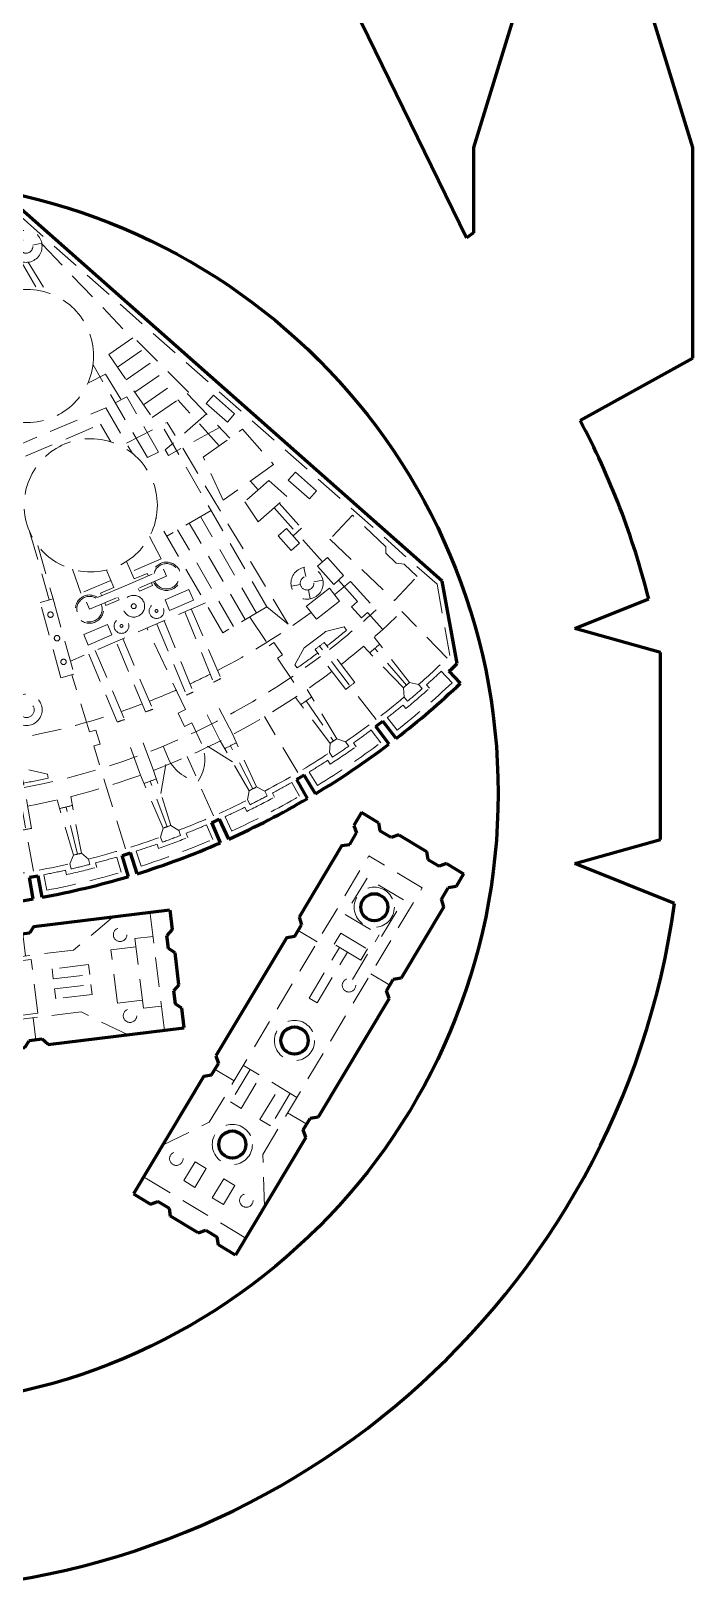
# Model space of a CAD drawing. Header units: millimetres. Extents: x -16512 to -16074, y 2140 to 2664.
# Drawn here: x -16384.4 to -16294.2, y 2143.1 to 2355.8 of the extents above; entities that cross this region are included whole.
import ezdxf

# ---------------------------------------------------------------- set-up
doc = ezdxf.new("R2010")
doc.units = ezdxf.units.MM
doc.linetypes.add('K5LT_BASIC', pattern=[0])
doc.linetypes.add('K5LT_DASHED', pattern=[6, 4, -2])

# ---------------------------------------------------------------- blocks, each defined once
blk = doc.blocks.new('U4')
at = {"color": 5, "linetype": 'K5LT_BASIC', "lineweight": 60, "true_color": 0x0000ff}
for p, q in [((-16325.05, 2327.6), (-16378.71, 2437.76)), ((-16317.9, 2360.04), (-16324.07, 2339.92)), ((-16294.18, 2339.92), (-16300.35, 2360.04)), ((-16324.07, 2339.92), (-16324.07, 2328.32)), ((-16294.18, 2311.23), (-16294.18, 2339.92)), ((-16324.07, 2328.32), (-16325.05, 2327.6)), ((-16309.53, 2302.73), (-16294.18, 2311.23)), ((-16310.28, 2274.34), (-16300.18, 2278.38)), ((-16298.6, 2271.08), (-16310.28, 2274.34)), ((-16298.6, 2245.57), (-16298.6, 2271.08)), ((-16310.28, 2242.31), (-16298.6, 2245.57)), ((-16296.66, 2236.86), (-16310.28, 2242.31))]:
    blk.add_line(p, q, dxfattribs=at)
blk.add_circle((-16404.34, 2251.86), 83.61, dxfattribs=at)
for centre, radius, start, end in [((-16405.05, 2252.08), 108.11, 14.0762, 27.9362), ((-16404.34, 2251.86), 108.72, 187.9308, 352.0692)]:
    blk.add_arc(centre, radius, start, end, dxfattribs=at)
blk = doc.blocks.new('U6')
at = {"color": 5, "linetype": 'K5LT_BASIC', "lineweight": 60, "true_color": 0x0000ff}
for p, q in [((-16328.34, 2280.81), (-16385.8, 2331.53)), ((-16326.32, 2269.56), (-16328.34, 2280.81)), ((-16325.85, 2266.9), (-16327.39, 2268.53)), ((-16335.61, 2258.59), (-16337.4, 2260.98)), ((-16334.62, 2259.35), (-16336.46, 2261.7)), ((-16345.63, 2251.82), (-16347.19, 2254.36)), ((-16346.71, 2251.18), (-16348.2, 2253.76)), ((-16358.61, 2245.13), (-16359.79, 2247.88)), ((-16357.47, 2245.64), (-16358.71, 2248.35)), ((-16369.95, 2240.91), (-16370.86, 2243.75)), ((-16371.15, 2240.54), (-16371.99, 2243.41)), ((-16384.14, 2237.47), (-16384.63, 2240.42)), ((-16382.9, 2237.7), (-16383.47, 2240.63))]:
    blk.add_line(p, q, dxfattribs=at)
for centre, radius, start, end in [((-16403.45, 2348.3), 110.22, 313.6315, 314.4047), ((-16403.45, 2348.16), 112.36, 307.7766, 313.6827), ((-16403.45, 2348.16), 109.37, 307.1482, 307.7657), ((-16403.45, 2348.16), 112.36, 300.9663, 307.1373), ((-16403.45, 2348.16), 109.37, 300.3378, 300.9553), ((-16403.45, 2348.16), 112.36, 294.1559, 300.3269), ((-16403.45, 2348.16), 109.37, 293.5275, 294.145), ((-16403.45, 2348.16), 109.37, 286.7171, 287.3346), ((-16403.45, 2348.16), 112.36, 287.3455, 293.5166), ((-16403.45, 2348.16), 109.37, 279.9068, 280.5243), ((-16403.45, 2348.16), 112.36, 280.5352, 286.7062), ((-16403.45, 2348.16), 112.36, 273.7248, 279.8959)]:
    blk.add_arc(centre, radius, start, end, dxfattribs=at)
blk = doc.blocks.new('U7')
at = {"color": 7, "linetype": 'K5LT_DASHED', "lineweight": 18}
for p, q in [((-16385.77, 2330.47), (-16329.06, 2280.4)), ((-16384.2, 2326.64), (-16382.97, 2326.89)), ((-16382.95, 2326.79), (-16370.65, 2313.9)), ((-16385.8, 2324.38), (-16383.53, 2320.46)), ((-16384.83, 2324.29), (-16382.34, 2320.22)), ((-16373.83, 2311.69), (-16370.43, 2314.05)), ((-16362.94, 2306.57), (-16370.43, 2314.05)), ((-16373.83, 2311.69), (-16367.9, 2303.13)), ((-16372.64, 2309.98), (-16368.93, 2312.55)), ((-16368.54, 2297.65), (-16375.98, 2310.3)), ((-16371.46, 2308.27), (-16367.43, 2311.06)), ((-16370.27, 2306.56), (-16365.94, 2309.56)), ((-16374.29, 2309.03), (-16376.69, 2307.81)), ((-16374.29, 2309.03), (-16372.13, 2305.54)), ((-16369.09, 2304.84), (-16364.44, 2308.06)), ((-16371.36, 2305.93), (-16372.94, 2305.13)), ((-16367.06, 2298.4), (-16371.36, 2305.93)), ((-16367.9, 2303.13), (-16362.94, 2306.57)), ((-16358.79, 2299.25), (-16364.4, 2305.55)), ((-16363.16, 2306.41), (-16357.32, 2300.29)), ((-16359.56, 2306.15), (-16360.54, 2305.04)), ((-16356.67, 2303.6), (-16359.56, 2306.15)), ((-16387.33, 2298.85), (-16374.23, 2304.44)), ((-16374.23, 2304.44), (-16370.62, 2298.23)), ((-16360.49, 2303.61), (-16366.13, 2298.72)), ((-16360.54, 2305.04), (-16357.65, 2302.49)), ((-16357.65, 2302.49), (-16356.67, 2303.6)), ((-16385.21, 2297.83), (-16374.95, 2302.21)), ((-16374.95, 2302.21), (-16373.55, 2299.8)), ((-16371.43, 2299.62), (-16365.86, 2302.45)), ((-16352.26, 2277.29), (-16366.61, 2302.06)), ((-16349.35, 2274.92), (-16365.86, 2302.45)), ((-16358.74, 2301.78), (-16365.69, 2297.96)), ((-16360.95, 2297.72), (-16355.59, 2301.52)), ((-16355.59, 2301.52), (-16351.35, 2296.71)), ((-16367.06, 2298.4), (-16368.54, 2297.65)), ((-16365.69, 2297.96), (-16366.13, 2298.72)), ((-16358.24, 2291.83), (-16360.95, 2297.72)), ((-16351.35, 2296.71), (-16358.24, 2291.83)), ((-16348.38, 2295.67), (-16349.36, 2294.56)), ((-16345.49, 2293.12), (-16348.38, 2295.67)), ((-16352, 2294.54), (-16355.26, 2291.63)), ((-16353.44, 2293.25), (-16354.52, 2294.46)), ((-16349.56, 2292.36), (-16352, 2294.54)), ((-16349.36, 2294.56), (-16346.47, 2292.01)), ((-16346.47, 2292.01), (-16345.49, 2293.12)), ((-16359.88, 2290.45), (-16365.91, 2286.93)), ((-16355.26, 2291.63), (-16353.46, 2288.88)), ((-16353.46, 2288.88), (-16349.56, 2292.36)), ((-16344.69, 2283.44), (-16351.28, 2290.82)), ((-16350.59, 2291.43), (-16347.55, 2288.02)), ((-16358.29, 2273.77), (-16367.38, 2289.46)), ((-16355.22, 2275.56), (-16362.85, 2288.72)), ((-16353.69, 2276.45), (-16361.32, 2289.61)), ((-16340.59, 2289.8), (-16343.69, 2286.51)), ((-16336.05, 2285.5), (-16340.59, 2289.8)), ((-16384.64, 2287.58), (-16381.95, 2278.26)), ((-16368.27, 2286.9), (-16366.7, 2283.83)), ((-16356.82, 2274.63), (-16364.44, 2287.79)), ((-16350.73, 2286.99), (-16349.6, 2288)), ((-16348.94, 2284.99), (-16350.73, 2286.99)), ((-16349.6, 2288), (-16347.81, 2285.99)), ((-16347.55, 2288.02), (-16348.7, 2287)), ((-16343.69, 2286.51), (-16334.87, 2278.17)), ((-16383.52, 2285.65), (-16381.43, 2278.4)), ((-16347.81, 2285.99), (-16348.94, 2284.99)), ((-16345.36, 2282.84), (-16344.02, 2284.03)), ((-16344.02, 2284.03), (-16341.81, 2281.56)), ((-16336.05, 2285.5), (-16336.05, 2284.62)), ((-16334.62, 2283.27), (-16336.05, 2284.62)), ((-16378.78, 2282.42), (-16377.65, 2279.16)), ((-16374.16, 2282.32), (-16373.14, 2279.92)), ((-16371.61, 2280.16), (-16366.37, 2282.42)), ((-16371.4, 2283.5), (-16370.37, 2281.1)), ((-16366.7, 2283.83), (-16370.79, 2282.09)), ((-16368.58, 2281.87), (-16370.37, 2281.1)), ((-16368.58, 2281.87), (-16368.43, 2281.53)), ((-16366.37, 2282.42), (-16365.96, 2281.47)), ((-16347.21, 2282.68), (-16346.97, 2281.44)), ((-16343.15, 2280.36), (-16345.36, 2282.84)), ((-16333.55, 2283.14), (-16334.62, 2283.27)), ((-16331.76, 2281.45), (-16333.55, 2283.14)), ((-16373.56, 2280.91), (-16377.65, 2279.16)), ((-16371.6, 2280.16), (-16376.86, 2277.95)), ((-16374.94, 2279.16), (-16373.14, 2279.92)), ((-16365.96, 2281.47), (-16371.2, 2279.21)), ((-16369.82, 2279.8), (-16369.66, 2279.43)), ((-16367.86, 2280.21), (-16369.66, 2279.43)), ((-16368.02, 2280.58), (-16367.86, 2280.21)), ((-16348.94, 2280.1), (-16347.7, 2280.35)), ((-16343.73, 2279.84), (-16346.89, 2277.38)), ((-16345.87, 2280.71), (-16344.64, 2280.96)), ((-16342.36, 2278.08), (-16343.73, 2279.84)), ((-16341.81, 2281.56), (-16343.15, 2280.36)), ((-16339.89, 2278.05), (-16342.48, 2280.96)), ((-16340.85, 2280.77), (-16337.38, 2276.88)), ((-16334.87, 2278.17), (-16331.76, 2281.45)), ((-16329.06, 2280.4), (-16327.32, 2270.66)), ((-16383.2, 2277.91), (-16381.43, 2278.4)), ((-16380.35, 2267.64), (-16383.2, 2277.91)), ((-16381.43, 2278.4), (-16378.58, 2268.13)), ((-16360.65, 2277.85), (-16379.07, 2269.89)), ((-16376.86, 2277.95), (-16376.46, 2276.99)), ((-16376.46, 2276.99), (-16371.2, 2279.21)), ((-16374.94, 2279.16), (-16374.79, 2278.82)), ((-16374.39, 2277.86), (-16374.23, 2277.49)), ((-16374.23, 2277.49), (-16372.42, 2278.25)), ((-16372.58, 2278.63), (-16372.42, 2278.25)), ((-16366.15, 2278.25), (-16362.91, 2279.65)), ((-16365.53, 2276.82), (-16366.15, 2278.25)), ((-16362.3, 2278.22), (-16365.53, 2276.82)), ((-16362.91, 2279.65), (-16362.3, 2278.22)), ((-16346.6, 2279.62), (-16346.36, 2278.38)), ((-16345.51, 2275.62), (-16342.36, 2278.08)), ((-16340.72, 2277.32), (-16339.89, 2278.05)), ((-16363.46, 2276.64), (-16359.56, 2267.02)), ((-16362.6, 2277.01), (-16358.54, 2267.54)), ((-16352.26, 2277.29), (-16358.29, 2273.77)), ((-16354.61, 2275.89), (-16351.95, 2271.97)), ((-16349.35, 2274.92), (-16352.26, 2277.29)), ((-16346.89, 2277.38), (-16345.51, 2275.62)), ((-16339.36, 2275.79), (-16340.72, 2277.32)), ((-16339.36, 2275.79), (-16338.53, 2276.52)), ((-16336.47, 2274.21), (-16338.53, 2276.52)), ((-16327.67, 2270.32), (-16333.85, 2276.67)), ((-16374, 2274.9), (-16377.25, 2273.53)), ((-16377.25, 2273.53), (-16376.65, 2272.1)), ((-16376.65, 2272.1), (-16373.4, 2273.47)), ((-16373.4, 2273.47), (-16374, 2274.9)), ((-16363.37, 2263.29), (-16368.61, 2274.38)), ((-16367.26, 2274.96), (-16363.23, 2265.28)), ((-16366.3, 2275.41), (-16362.31, 2265.7)), ((-16341.71, 2274.56), (-16344.27, 2273.92)), ((-16341.39, 2274.14), (-16341.71, 2274.56)), ((-16375.67, 2271.36), (-16371.67, 2261.95)), ((-16368.82, 2262.97), (-16372.84, 2272.58)), ((-16371.92, 2272.98), (-16367.83, 2263.35)), ((-16351.95, 2271.97), (-16351.31, 2272.42)), ((-16350.15, 2270.78), (-16351.31, 2272.42)), ((-16348.45, 2269.39), (-16347.17, 2271.7)), ((-16341.52, 2266.04), (-16345.69, 2271.48)), ((-16337.38, 2261.92), (-16345.07, 2271.96)), ((-16340.27, 2267), (-16344.44, 2272.44)), ((-16333.65, 2266.25), (-16339.08, 2271.93)), ((-16332.81, 2266.98), (-16337.62, 2273.18)), ((-16333.23, 2266.61), (-16337.55, 2271.63)), ((-16380.77, 2269.15), (-16380.79, 2269.14)), ((-16372.67, 2261.61), (-16376.59, 2270.96)), ((-16350.83, 2270.3), (-16350.15, 2270.78)), ((-16350.83, 2270.3), (-16347.58, 2265.5)), ((-16348.13, 2268.97), (-16348.45, 2269.39)), ((-16378.58, 2268.13), (-16380.35, 2267.64)), ((-16376.46, 2260.25), (-16378.85, 2268.02)), ((-16331.57, 2266.7), (-16332.81, 2266.98)), ((-16326.98, 2266.96), (-16328.48, 2268.52)), ((-16356.93, 2259.9), (-16359.56, 2264.9)), ((-16343.65, 2258.69), (-16348.38, 2264.96)), ((-16342.73, 2259.31), (-16346.79, 2266.04)), ((-16333.56, 2264.98), (-16333.65, 2266.25)), ((-16333.09, 2264.42), (-16333.56, 2264.99)), ((-16331.08, 2266.15), (-16331.57, 2266.7)), ((-16330.08, 2266.21), (-16330.49, 2266.67)), ((-16363.37, 2263.29), (-16364.36, 2262.82)), ((-16363.51, 2261.01), (-16364.36, 2262.82)), ((-16358.63, 2259.02), (-16361.17, 2264.07)), ((-16346.9, 2264.49), (-16343.19, 2259)), ((-16333.3, 2263.44), (-16333.69, 2263.91)), ((-16362.52, 2261.48), (-16363.51, 2261.01)), ((-16361.2, 2258.69), (-16362.52, 2261.48)), ((-16348.07, 2254.7), (-16352.59, 2262.33)), ((-16334.51, 2260.48), (-16335.84, 2262.18)), ((-16376.46, 2260.25), (-16375.6, 2260.51)), ((-16375.87, 2258.33), (-16375.01, 2258.59)), ((-16375.01, 2258.59), (-16375.6, 2260.51)), ((-16369.52, 2254.34), (-16371.44, 2259.65)), ((-16367.72, 2255.01), (-16369.74, 2260.28)), ((-16356.98, 2256.18), (-16361.3, 2258.9)), ((-16354.68, 2252.23), (-16358.63, 2259.02)), ((-16353.7, 2252.74), (-16356.93, 2259.9)), ((-16343.71, 2257.42), (-16343.65, 2258.69)), ((-16341.53, 2258.89), (-16342.73, 2259.31)), ((-16341.11, 2258.29), (-16341.54, 2258.89)), ((-16340.11, 2258.23), (-16340.47, 2258.74)), ((-16336.73, 2258.78), (-16338.03, 2260.51)), ((-16371.57, 2244.31), (-16375.87, 2258.33)), ((-16366.73, 2251.87), (-16365.84, 2256.9)), ((-16365.84, 2256.9), (-16366.41, 2258.3)), ((-16359.55, 2248.79), (-16363.13, 2256.9)), ((-16354.19, 2252.49), (-16357.22, 2258.37)), ((-16343.63, 2255.85), (-16343.96, 2256.37)), ((-16343.31, 2256.8), (-16343.71, 2257.42)), ((-16382.19, 2254.48), (-16384.75, 2255.08)), ((-16382.09, 2253.96), (-16382.19, 2254.48)), ((-16366.4, 2247.13), (-16369.52, 2254.34)), ((-16365.36, 2247.51), (-16367.72, 2255.01)), ((-16345.37, 2252.94), (-16346.5, 2254.78)), ((-16384.11, 2241.26), (-16386.36, 2253.7)), ((-16384.36, 2247.09), (-16385.58, 2253.84)), ((-16365.88, 2247.32), (-16368.19, 2253.52)), ((-16354.89, 2250.98), (-16354.68, 2252.23)), ((-16352.55, 2252.18), (-16353.7, 2252.74)), ((-16352.21, 2251.53), (-16352.56, 2252.18)), ((-16347.8, 2251.5), (-16348.88, 2253.37)), ((-16378.64, 2243.45), (-16380.89, 2250.97)), ((-16378.11, 2243.58), (-16379.66, 2250.01)), ((-16377.57, 2243.71), (-16379.02, 2251.43)), ((-16355, 2249.41), (-16355.27, 2249.97)), ((-16354.56, 2250.32), (-16354.89, 2250.98)), ((-16351.22, 2251.35), (-16351.51, 2251.9)), ((-16357.07, 2246.72), (-16357.97, 2248.69)), ((-16366.76, 2245.9), (-16366.4, 2247.13)), ((-16366.51, 2245.21), (-16366.76, 2245.91)), ((-16364.3, 2246.82), (-16365.36, 2247.51)), ((-16364.03, 2246.14), (-16364.3, 2246.83)), ((-16363.07, 2245.84), (-16363.29, 2246.42)), ((-16359.66, 2245.58), (-16360.51, 2247.57)), ((-16376.59, 2242.89), (-16377.57, 2243.71)), ((-16369.43, 2241.94), (-16370.09, 2244)), ((-16367.05, 2244.36), (-16367.25, 2244.95)), ((-16379.14, 2242.27), (-16378.64, 2243.45)), ((-16378.98, 2241.56), (-16379.14, 2242.28)), ((-16376.4, 2242.18), (-16376.59, 2242.9)), ((-16375.48, 2241.78), (-16375.64, 2242.38)), ((-16372.13, 2241.11), (-16372.74, 2243.18)), ((-16382.26, 2238.65), (-16382.67, 2240.78)), ((-16379.61, 2240.78), (-16379.75, 2241.38))]:
    blk.add_line(p, q, dxfattribs=at)
for centre, radius in [((-16385.12, 2326.46), 2.19), ((-16385.12, 2326.46), 0.932), ((-16384.98, 2311.5), 9.08), ((-16376.29, 2291.15), 9.08), ((-16346.79, 2280.53), 2.19), ((-16346.79, 2280.53), 0.932), ((-16370.43, 2277.39), 1.48), ((-16370.43, 2277.39), 0.33), ((-16367.32, 2276.74), 1.01), ((-16381.78, 2276.24), 0.372), ((-16372.1, 2274.7), 1.01), ((-16367.32, 2276.74), 0.192), ((-16380.89, 2273.02), 0.372), ((-16372.1, 2274.7), 0.192), ((-16380, 2269.8), 0.372), ((-16385.06, 2263.26), 2.15), ((-16385.06, 2263.26), 1.05)]:
    blk.add_circle(centre, radius, dxfattribs=at)
for centre, radius, start, end in [((-16365.96, 2281.47), 1.93, 203.3935, 170.9227), ((-16365.96, 2281.47), 1.73, 203.3935, 166.6642), ((-16403.45, 2354.76), 96.92, 308.5485, 310.2324), ((-16376.46, 2276.99), 1.93, 55.3025, 22.8316), ((-16376.46, 2276.99), 1.73, 59.5609, 22.8316), ((-16403.45, 2354.76), 96.92, 297.291, 306.1835), ((-16403.45, 2348.16), 97.19, 307.9213, 312.8275), ((-16403.45, 2348.16), 99.77, 307.9093, 314.2294), ((-16403.45, 2348.16), 94.94, 306.3558, 308.5581), ((-16403.45, 2348.16), 96.59, 307.9242, 309.9764), ((-16403.45, 2348.16), 95.99, 306.9867, 307.9271), ((-16403.45, 2348.16), 100.99, 310.2207, 311.2386), ((-16403.45, 2348.16), 97.19, 280.7178, 306.9925), ((-16403.45, 2348.16), 96.59, 304.9375, 306.9897), ((-16403.45, 2348.16), 108.63, 311.4219, 314.489), ((-16403.45, 2348.16), 99.77, 280.7058, 307.0045), ((-16403.45, 2354.76), 96.92, 294.82, 296.626), ((-16403.45, 2354.76), 98.11, 296.5709, 297.2419), ((-16403.45, 2348.16), 102.85, 307.0181, 307.8958), ((-16403.45, 2348.16), 107.61, 310.4345, 311.0248), ((-16403.45, 2348.16), 109.37, 311.8359, 313.2715), ((-16403.45, 2354.76), 96.92, 291.2674, 294.2219), ((-16403.45, 2354.76), 98.11, 294.2024, 294.7897), ((-16403.45, 2348.16), 100.99, 303.5428, 304.5607), ((-16403.45, 2348.16), 108.63, 304.7426, 310.0389), ((-16403.45, 2348.16), 111.53, 308.1769, 313.2795), ((-16403.45, 2348.16), 109.99, 309.6234, 311.8359), ((-16403.45, 2348.16), 109.37, 310.0346, 311.4247), ((-16403.45, 2354.76), 96.92, 288.8495, 290.645), ((-16403.45, 2354.76), 98.11, 290.67, 291.2891), ((-16403.45, 2348.16), 109.37, 308.1769, 309.6234), ((-16403.45, 2354.76), 96.92, 277.8811, 288.2263), ((-16403.45, 2354.76), 98.11, 288.2805, 288.9005), ((-16366.09, 2256.51), 5.35, 326.2496, 26.5213), ((-16403.45, 2348.16), 100.99, 296.7325, 297.7503), ((-16403.45, 2348.16), 111.53, 301.3792, 306.737), ((-16403.45, 2348.16), 107.61, 303.7566, 304.3469), ((-16403.45, 2348.16), 109.37, 305.158, 306.737), ((-16360.84, 2258.83), 5.35, 201.1511, 261.4229), ((-16403.45, 2348.16), 108.63, 297.9322, 303.3609), ((-16403.45, 2348.16), 109.37, 301.3792, 302.9455), ((-16403.45, 2348.16), 109.99, 302.9455, 305.158), ((-16403.45, 2348.16), 109.37, 303.3567, 304.7468), ((-16403.45, 2348.16), 96.59, 280.7207, 282.7728), ((-16403.45, 2348.16), 100.99, 289.9221, 290.94), ((-16403.45, 2348.16), 107.61, 296.9462, 297.5366), ((-16403.45, 2348.16), 109.37, 298.3477, 299.9267), ((-16403.45, 2348.16), 100.99, 283.1118, 284.1296), ((-16403.45, 2348.16), 108.63, 291.1233, 296.5506), ((-16403.45, 2348.16), 109.37, 294.5688, 296.1352), ((-16403.45, 2348.16), 111.53, 294.5688, 299.9267), ((-16403.45, 2348.16), 109.99, 296.1352, 298.3477), ((-16403.45, 2348.16), 109.37, 296.5463, 297.9365), ((-16403.45, 2348.16), 102.85, 279.8146, 280.6923), ((-16403.45, 2348.16), 108.63, 284.3115, 289.7406), ((-16403.45, 2348.16), 109.99, 289.3248, 291.5373), ((-16403.45, 2348.16), 109.37, 289.736, 291.1261), ((-16403.45, 2348.16), 107.61, 290.1359, 290.7262), ((-16403.45, 2348.16), 109.37, 291.5373, 293.1163), ((-16403.45, 2348.16), 107.61, 283.3255, 283.9159), ((-16403.45, 2348.16), 109.37, 287.7585, 289.3248), ((-16403.45, 2348.16), 111.53, 287.7585, 293.1163), ((-16403.45, 2348.16), 108.63, 277.5026, 282.9299), ((-16403.45, 2348.16), 109.99, 282.5144, 284.727), ((-16403.45, 2348.16), 109.37, 282.9256, 284.3158), ((-16403.45, 2348.16), 109.37, 284.727, 286.306), ((-16403.45, 2348.16), 109.37, 280.9481, 282.5144), ((-16403.45, 2348.16), 111.53, 280.9481, 286.306)]:
    blk.add_arc(centre, radius, start, end, dxfattribs=at)
blk = doc.blocks.new('U10')
at = {"color": 7, "linetype": 'K5LT_DASHED', "lineweight": 18}
for p, q in [((-16366.23, 2219.55), (-16368.2, 2235.67)), ((-16373.18, 2235.06), (-16378.64, 2230.5)), ((-16385.19, 2229.7), (-16385.56, 2232.71)), ((-16370.13, 2230.94), (-16373.54, 2230.52)), ((-16367.79, 2232.36), (-16370.27, 2232.06)), ((-16369.11, 2222.56), (-16370.27, 2232.06)), ((-16378.64, 2230.5), (-16420.67, 2225.36)), ((-16407.11, 2227.02), (-16407.48, 2230.03)), ((-16384.42, 2229.23), (-16398.43, 2227.52)), ((-16383.52, 2221.89), (-16384.42, 2229.23)), ((-16372.65, 2223.26), (-16373.54, 2230.52)), ((-16402.23, 2219.05), (-16403.26, 2227.49)), ((-16397.53, 2220.18), (-16398.43, 2227.52)), ((-16376.6, 2228.54), (-16381.56, 2227.93)), ((-16381.56, 2227.93), (-16381.4, 2226.57)), ((-16381.4, 2226.57), (-16376.43, 2227.17)), ((-16376.43, 2227.17), (-16376.6, 2228.54)), ((-16419.64, 2216.93), (-16420.67, 2225.36)), ((-16417.59, 2224.34), (-16413.05, 2224.89)), ((-16403.12, 2226.35), (-16413.08, 2225.13)), ((-16412.33, 2218.98), (-16413.08, 2225.13)), ((-16381.23, 2225.21), (-16376.27, 2225.81)), ((-16381.07, 2223.85), (-16381.23, 2225.21)), ((-16376.1, 2224.45), (-16381.07, 2223.85)), ((-16376.27, 2225.81), (-16376.1, 2224.45)), ((-16417.44, 2223.08), (-16417.59, 2224.34)), ((-16412.9, 2223.63), (-16417.44, 2223.08)), ((-16412.78, 2222.69), (-16417.32, 2222.13)), ((-16369.24, 2223.68), (-16372.65, 2223.26)), ((-16366.63, 2222.86), (-16369.11, 2222.56)), ((-16377.61, 2222.06), (-16419.64, 2216.93)), ((-16417.32, 2222.13), (-16417.17, 2220.87)), ((-16417.17, 2220.87), (-16412.63, 2221.42)), ((-16412.51, 2220.48), (-16417.05, 2219.92)), ((-16412.33, 2218.98), (-16402.37, 2220.19)), ((-16397.53, 2220.18), (-16383.52, 2221.89)), ((-16384.16, 2221.26), (-16383.8, 2218.25)), ((-16371.21, 2218.94), (-16377.61, 2222.06)), ((-16417.05, 2219.92), (-16416.9, 2218.66)), ((-16416.9, 2218.66), (-16412.36, 2219.22)), ((-16406.08, 2218.58), (-16405.71, 2215.57))]:
    blk.add_line(p, q, dxfattribs=at)
for centre, radius in [((-16372.29, 2232.59), 0.918), ((-16393.55, 2224.39), 2.74), ((-16370.94, 2221.55), 0.918)]:
    blk.add_circle(centre, radius, dxfattribs=at)
blk = doc.blocks.new('U11')
at = {"color": 5, "linetype": 'K5LT_BASIC', "lineweight": 60, "true_color": 0x0000ff}
for p, q in [((-16384.06, 2233.73), (-16365.51, 2236)), ((-16365.51, 2236), (-16365.18, 2233.31)), ((-16405.97, 2231.06), (-16387.27, 2233.34)), ((-16387.27, 2233.34), (-16386.46, 2232.6)), ((-16384.06, 2233.73), (-16384.66, 2232.82)), ((-16365.18, 2233.31), (-16365.91, 2232.51)), ((-16405.97, 2231.06), (-16406.58, 2230.14)), ((-16384.66, 2232.82), (-16386.46, 2232.6)), ((-16365.69, 2230.71), (-16365.91, 2232.51)), ((-16425.65, 2228.65), (-16423.66, 2228.9)), ((-16423.66, 2228.9), (-16422.85, 2228.15)), ((-16420.45, 2229.29), (-16421.06, 2228.37)), ((-16420.45, 2229.29), (-16409.18, 2230.66)), ((-16409.18, 2230.66), (-16408.37, 2229.92)), ((-16406.58, 2230.14), (-16408.37, 2229.92)), ((-16364.79, 2230.12), (-16365.69, 2230.71)), ((-16364.26, 2225.76), (-16364.79, 2230.12)), ((-16425.33, 2225.96), (-16425.65, 2228.65)), ((-16421.06, 2228.37), (-16422.85, 2228.15)), ((-16425.33, 2225.96), (-16424.42, 2225.37)), ((-16424.2, 2223.57), (-16424.42, 2225.37)), ((-16364.26, 2225.76), (-16364.99, 2224.96)), ((-16364.99, 2224.96), (-16364.77, 2223.17)), ((-16424.94, 2222.77), (-16424.2, 2223.57)), ((-16424.94, 2222.77), (-16424.4, 2218.42)), ((-16363.87, 2222.57), (-16364.77, 2223.17)), ((-16363.54, 2219.88), (-16363.87, 2222.57)), ((-16424.4, 2218.42), (-16423.5, 2217.82)), ((-16385.3, 2217.22), (-16384.7, 2218.14)), ((-16382.9, 2218.36), (-16384.7, 2218.14)), ((-16382.09, 2217.61), (-16382.9, 2218.36)), ((-16382.09, 2217.61), (-16363.54, 2219.88)), ((-16424.01, 2215.22), (-16423.28, 2216.02)), ((-16423.5, 2217.82), (-16423.28, 2216.02)), ((-16404.01, 2214.94), (-16385.3, 2217.22)), ((-16424.01, 2215.22), (-16423.69, 2212.54)), ((-16419.29, 2213.91), (-16421.09, 2213.69)), ((-16418.49, 2213.17), (-16419.29, 2213.91)), ((-16418.49, 2213.17), (-16407.21, 2214.55)), ((-16407.21, 2214.55), (-16406.61, 2215.46)), ((-16404.81, 2215.68), (-16406.61, 2215.46)), ((-16404.01, 2214.94), (-16404.81, 2215.68)), ((-16423.69, 2212.54), (-16421.69, 2212.78)), ((-16421.69, 2212.78), (-16421.09, 2213.69))]:
    blk.add_line(p, q, dxfattribs=at)
blk.add_circle((-16393.55, 2224.39), 1.85, dxfattribs=at)
blk = doc.blocks.new('U12')
at = {"color": 7, "linetype": 'K5LT_DASHED', "lineweight": 18}
for p, q in [((-16360.12, 2207.02), (-16338.37, 2243.35)), ((-16331.08, 2238.99), (-16338.37, 2243.35)), ((-16338.61, 2240.31), (-16341.59, 2235.34)), ((-16333.64, 2237.34), (-16338.61, 2240.31)), ((-16352.83, 2202.65), (-16331.08, 2238.99)), ((-16336.62, 2232.37), (-16333.64, 2237.34)), ((-16341.59, 2235.34), (-16336.62, 2232.37)), ((-16345.39, 2231.63), (-16347.99, 2233.18)), ((-16346.49, 2223.96), (-16342.35, 2230.87)), ((-16343.1, 2231.32), (-16342.19, 2232.83)), ((-16339.45, 2229.14), (-16343.1, 2231.32)), ((-16342.19, 2232.83), (-16338.55, 2230.65)), ((-16340.6, 2226.49), (-16336.96, 2232.57)), ((-16345.41, 2223.32), (-16341.28, 2230.23)), ((-16338.55, 2230.65), (-16339.45, 2229.14)), ((-16338.1, 2227.26), (-16335.5, 2225.7)), ((-16345.41, 2223.32), (-16346.49, 2223.96)), ((-16356.73, 2212.68), (-16359.33, 2214.24)), ((-16354.55, 2214.23), (-16357.21, 2209.79)), ((-16348.18, 2210.42), (-16355.47, 2214.78)), ((-16355.77, 2208.92), (-16353.11, 2213.37)), ((-16353.21, 2207.39), (-16350.54, 2211.83)), ((-16357.21, 2209.79), (-16355.77, 2208.92)), ((-16349.1, 2210.97), (-16351.76, 2206.52)), ((-16349.44, 2208.32), (-16346.83, 2206.76)), ((-16366.51, 2203.88), (-16360.12, 2207.02)), ((-16351.76, 2206.52), (-16353.21, 2207.39)), ((-16363.61, 2199.06), (-16362.07, 2201.64)), ((-16362.07, 2201.64), (-16360.56, 2200.74)), ((-16352.58, 2195.54), (-16352.83, 2202.65)), ((-16355.15, 2191.24), (-16369.09, 2199.57)), ((-16362.1, 2198.15), (-16363.61, 2199.06)), ((-16360.56, 2200.74), (-16362.1, 2198.15)), ((-16358.16, 2199.3), (-16359.71, 2196.72)), ((-16356.65, 2198.4), (-16358.16, 2199.3)), ((-16358.2, 2195.81), (-16356.65, 2198.4)), ((-16359.71, 2196.72), (-16358.2, 2195.81))]:
    blk.add_line(p, q, dxfattribs=at)
for centre, radius in [((-16337.62, 2236.34), 2.74), ((-16341.07, 2225.7), 0.918), ((-16348.5, 2218.17), 2.74), ((-16356.98, 2203.99), 2.74), ((-16364.62, 2202.06), 0.918), ((-16355.07, 2196.35), 0.918)]:
    blk.add_circle(centre, radius, dxfattribs=at)
blk = doc.blocks.new('U13')
at = {"color": 5, "linetype": 'K5LT_BASIC', "lineweight": 60, "true_color": 0x0000ff}
for p, q in [((-16339.36, 2249.24), (-16340.39, 2247.51)), ((-16337.03, 2247.85), (-16339.36, 2249.24)), ((-16337.03, 2247.85), (-16336.86, 2246.78)), ((-16340.97, 2244.92), (-16340.04, 2246.48)), ((-16340.39, 2247.51), (-16340.04, 2246.48)), ((-16335.3, 2245.85), (-16336.86, 2246.78)), ((-16334.27, 2246.2), (-16335.3, 2245.85)), ((-16334.27, 2246.2), (-16330.51, 2243.94)), ((-16342.05, 2244.74), (-16347.88, 2235)), ((-16342.05, 2244.74), (-16340.97, 2244.92)), ((-16330.51, 2243.94), (-16330.33, 2242.87)), ((-16330.33, 2242.87), (-16328.78, 2241.94)), ((-16327.75, 2242.29), (-16328.78, 2241.94)), ((-16327.75, 2242.29), (-16325.43, 2240.9)), ((-16325.43, 2240.9), (-16326.46, 2239.17)), ((-16328.47, 2237.44), (-16327.54, 2239)), ((-16328.12, 2236.4), (-16328.47, 2237.44)), ((-16326.46, 2239.17), (-16327.54, 2239)), ((-16328.12, 2236.4), (-16333.95, 2226.66)), ((-16348.46, 2232.41), (-16347.53, 2233.96)), ((-16347.88, 2235), (-16347.53, 2233.96)), ((-16349.54, 2232.23), (-16359.22, 2216.06)), ((-16349.54, 2232.23), (-16348.46, 2232.41)), ((-16333.95, 2226.66), (-16335.03, 2226.48)), ((-16335.96, 2224.93), (-16335.03, 2226.48)), ((-16335.61, 2223.89), (-16335.96, 2224.93)), ((-16335.61, 2223.89), (-16345.29, 2207.72)), ((-16359.22, 2216.06), (-16358.87, 2215.02)), ((-16359.8, 2213.47), (-16358.87, 2215.02)), ((-16360.88, 2213.29), (-16370.48, 2197.25)), ((-16360.88, 2213.29), (-16359.8, 2213.47)), ((-16347.3, 2205.98), (-16346.37, 2207.54)), ((-16345.29, 2207.72), (-16346.37, 2207.54)), ((-16346.95, 2204.95), (-16347.3, 2205.98)), ((-16346.95, 2204.95), (-16356.55, 2188.91)), ((-16370.48, 2197.25), (-16368.16, 2195.86)), ((-16368.16, 2195.86), (-16367.13, 2196.21)), ((-16365.57, 2195.28), (-16367.13, 2196.21)), ((-16365.4, 2194.2), (-16365.57, 2195.28)), ((-16361.63, 2191.95), (-16365.4, 2194.2)), ((-16361.63, 2191.95), (-16360.6, 2192.3)), ((-16360.6, 2192.3), (-16359.05, 2191.37)), ((-16358.87, 2190.3), (-16359.05, 2191.37)), ((-16356.55, 2188.91), (-16358.87, 2190.3))]:
    blk.add_line(p, q, dxfattribs=at)
for centre in [(-16337.62, 2236.34), (-16348.5, 2218.17), (-16356.98, 2203.99)]:
    blk.add_circle(centre, 1.85, dxfattribs=at)

msp = doc.modelspace()

# ---------------------------------------------------------------- block references
for name in ['U4', 'U6', 'U7', 'U13', 'U12', 'U11', 'U10']:
    msp.add_blockref(name, (0, 0))

doc.saveas('drawing.dxf')
